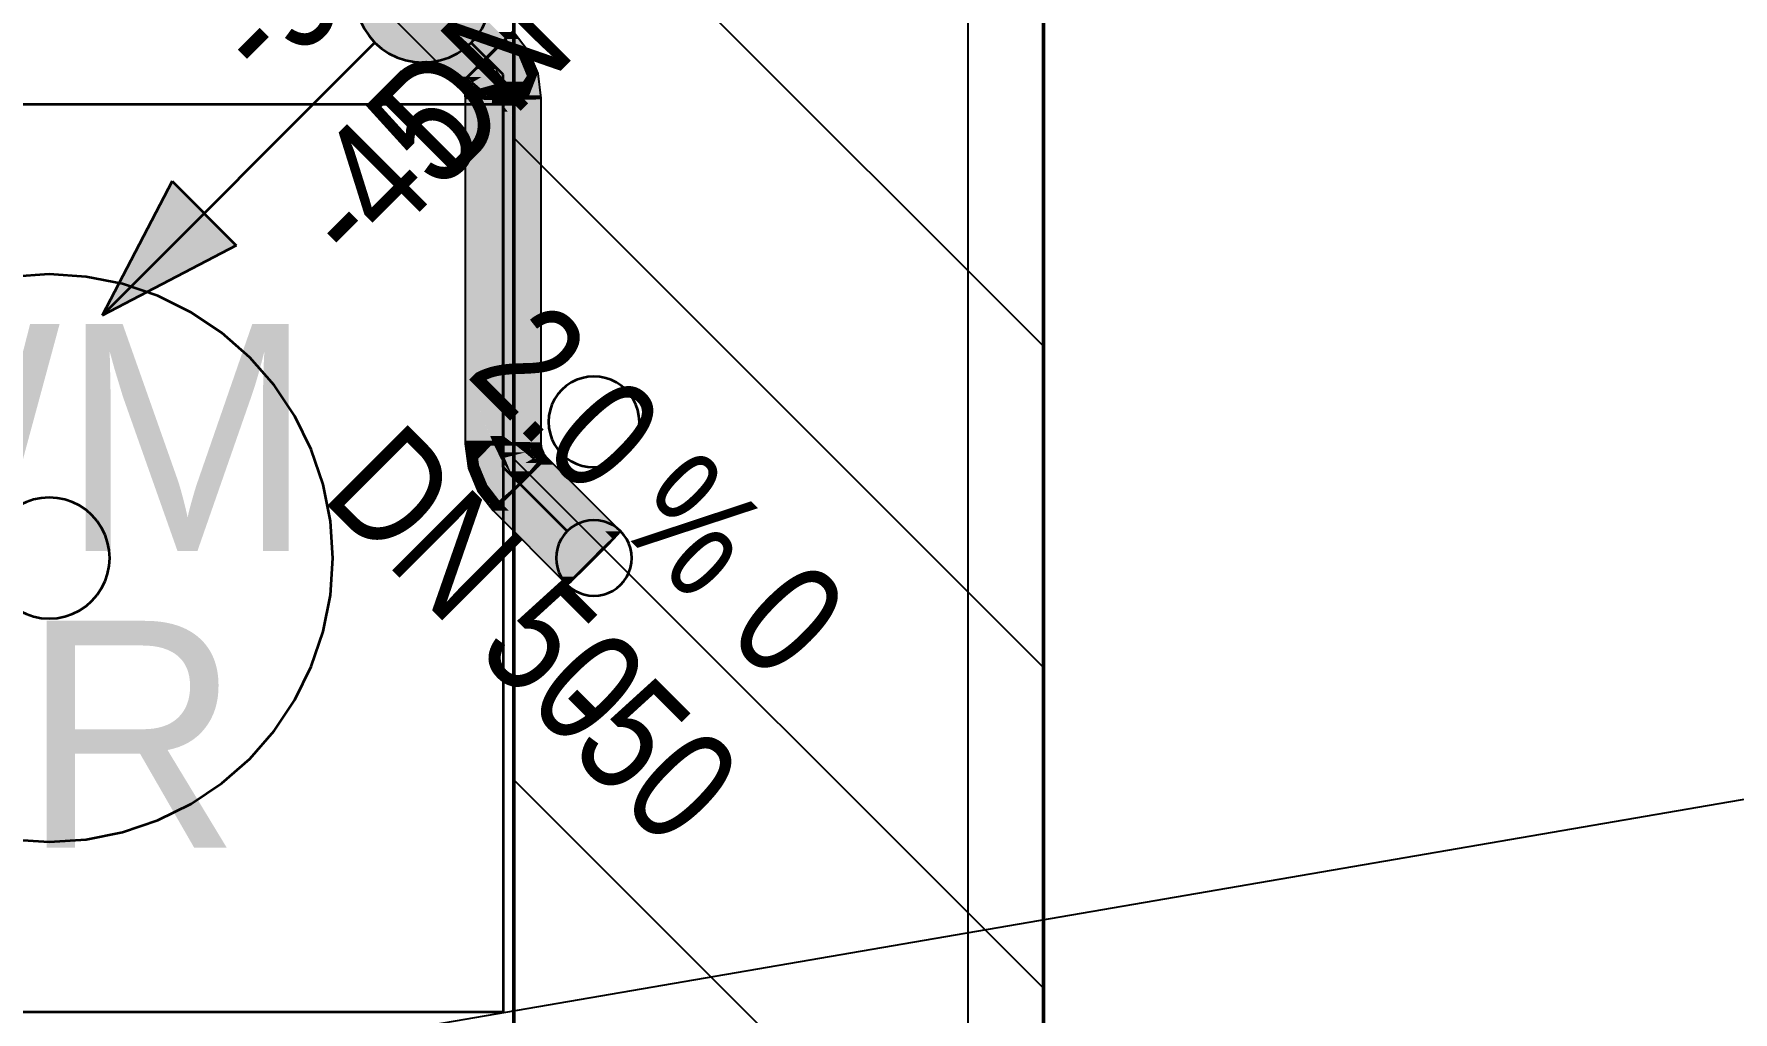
# Model space of a CAD drawing. Extents: x 0 to 756, y -25 to 420.
# Drawn here: x 380.94 to 403.39, y 328.16 to 341.09 of the extents above; entities that cross this region are included whole.
import ezdxf

# ---------------------------------------------------------------- set-up
doc = ezdxf.new("R2010")
doc.units = 0
doc.layers.get('0').update_dxf_attribs({"lineweight": 25})
for name, color, linetype, lineweight in [('A_Aussenwand', 7, 'Continuous', 25), ('ALLGEMEIN01', 7, 'Continuous', 13), ('ALLGEMEIN03', 7, 'Continuous', 25), ('H_Text', 7, 'Continuous', 25), ('PFOSTEN__ST_TZEN', 7, 'Continuous', 13), ('S_Einrichtung', 7, 'Continuous', 35), ('Standard', 7, 'Continuous', 25), ('WAND_HOLZ_TRAGEND', 7, 'Continuous', 13)]:
    doc.layers.add(name, color=color, linetype=linetype, lineweight=lineweight)
for name, color, linetype, lineweight, true_color in [('A_Geschossdecke', 7, 'Continuous', 25, 0x008080), ('S_Kaltwasser', 3, 'Continuous', 35, 0x00ff00), ('S_Schmutzwasser', 7, 'Continuous', 35, 0x808040), ('S_Schmutzwasser-Shading', 7, 'Continuous', 35, 0x808040)]:
    doc.layers.add(name, color=color, linetype=linetype, lineweight=lineweight, true_color=true_color)
doc.styles.get("Standard").update_dxf_attribs({"font": 'arial.ttf'})

# ---------------------------------------------------------------- blocks, each defined once
blk = doc.blocks.new('Shading-A0T78OPLOY', base_point=(386.818, 335.394))
at = {"layer": 'S_Schmutzwasser-Shading', "color": 57, "true_color": 0x7b7b3d}
for points in [[(386.41, 340.778), (386.323, 341.365), (385.823, 341.365)], [(387.162, 341.026), (386.662, 341.026), (386.117, 341.571)], [(387.162, 341.026), (386.617, 341.571), (386.117, 341.571)], [(386.91, 340.778), (386.41, 340.778), (386.323, 341.365)], [(386.91, 340.778), (387.162, 341.026), (386.662, 341.026)], [(386.662, 340.526), (386.91, 340.778), (386.41, 340.778)], [(386.787, 340.653), (386.932, 340.756), (386.888, 340.756)], [(387.011, 340.653), (386.787, 340.653), (386.932, 340.756)], [(386.932, 340.756), (386.888, 340.756), (386.911, 340.78)], [(386.914, 340.78), (386.911, 340.78), (386.913, 340.781)], [(386.932, 340.756), (386.914, 340.78), (386.911, 340.78)], [(386.932, 340.756), (386.932, 340.756), (386.914, 340.78)], [(386.932, 340.756), (386.932, 340.756), (386.932, 340.756)], [(387.409, 340.631), (387.042, 340.631), (387.34, 340.8)], [(386.681, 340.528), (386.664, 340.528), (386.787, 340.653)], [(386.672, 340.518), (386.681, 340.528), (386.664, 340.528)], [(386.849, 340.518), (386.672, 340.518), (387.032, 340.626)], [(386.672, 340.518), (387.032, 340.626), (386.764, 340.626)], [(386.74, 340.454), (386.849, 340.518), (386.672, 340.518)], [(386.717, 340.476), (386.705, 340.476), (386.672, 340.518)], [(386.727, 340.446), (386.717, 340.476), (386.705, 340.476)], [(386.74, 340.454), (386.724, 340.454), (386.717, 340.476)], [(387.103, 340.454), (386.74, 340.454), (387.032, 340.626)], [(387.032, 340.626), (386.764, 340.626), (387.011, 340.653)], [(386.764, 340.626), (387.011, 340.653), (386.787, 340.653)], [(387.045, 340.626), (387.032, 340.626), (387.042, 340.631)], [(387.046, 340.593), (387.045, 340.626), (387.032, 340.626)], [(387.107, 340.534), (387.409, 340.631), (387.042, 340.631)], [(387.067, 340.593), (387.046, 340.593), (387.045, 340.626)], [(387.107, 340.445), (387.067, 340.593), (387.046, 340.593)], [(387.103, 340.54), (387.082, 340.54), (387.067, 340.593)], [(387.107, 340.445), (387.103, 340.54), (387.082, 340.54)], [(387.158, 340.458), (387.12, 340.458), (387.103, 340.54)], [(387.121, 340.449), (387.107, 340.449), (387.103, 340.54)], [(387.45, 340.534), (387.107, 340.534), (387.409, 340.631)], [(387.158, 340.458), (387.45, 340.534), (387.107, 340.534)], [(387.399, 340.458), (387.158, 340.458), (387.45, 340.534)], [(387.483, 340.279), (387.28, 340.279), (387.45, 340.534)], [(386.727, 340.446), (386.74, 340.454), (386.724, 340.454)], [(386.749, 340.446), (386.727, 340.446), (386.74, 340.454)], [(386.731, 340.437), (386.749, 340.446), (386.727, 340.446)], [(386.76, 340.437), (386.731, 340.437), (386.749, 340.446)], [(386.767, 340.351), (386.76, 340.437), (386.731, 340.437)], [(386.75, 340.445), (387.103, 340.454), (386.74, 340.454)], [(387.107, 340.445), (386.75, 340.445), (387.103, 340.454)], [(386.837, 340.37), (387.107, 340.445), (386.75, 340.445)], [(386.79, 340.411), (386.762, 340.411), (386.76, 340.437)], [(386.767, 340.351), (386.79, 340.411), (386.762, 340.411)], [(386.767, 340.351), (386.785, 340.356), (386.769, 340.356)], [(386.785, 340.356), (386.769, 340.356), (386.79, 340.411)], [(386.991, 340.248), (386.783, 340.248), (386.991, 340.25)], [(386.783, 336.215), (386.991, 340.248), (386.783, 340.248)], [(386.785, 340.356), (386.837, 340.37), (386.786, 340.37)], [(386.837, 340.37), (386.786, 340.37), (386.79, 340.411)], [(387.137, 340.139), (386.985, 340.139), (386.991, 340.25)], [(387.137, 340.25), (386.991, 340.25), (387.137, 340.251)], [(387.137, 340.139), (387.137, 340.25), (386.991, 340.25)], [(387.107, 340.445), (387.122, 340.445), (387.121, 340.449)], [(387.107, 340.445), (387.121, 340.449), (387.107, 340.449)], [(387.133, 340.251), (387.135, 340.251), (387.107, 340.445)], [(387.135, 340.251), (387.107, 340.445), (387.122, 340.445)], [(387.121, 340.449), (387.158, 340.458), (387.12, 340.458)], [(387.162, 340.449), (387.121, 340.449), (387.158, 340.458)], [(387.135, 340.251), (387.162, 340.449), (387.121, 340.449)], [(387.26, 340.251), (387.135, 340.251), (387.162, 340.449)], [(387.261, 340.25), (387.26, 340.251), (387.135, 340.251)], [(387.262, 340.25), (387.137, 340.25), (387.137, 340.251)], [(387.308, 340.139), (387.137, 340.139), (387.262, 340.25)], [(387.137, 340.139), (387.262, 340.25), (387.137, 340.25)], [(387.261, 340.25), (387.399, 340.458), (387.158, 340.458)], [(387.314, 340.25), (387.261, 340.25), (387.483, 340.279)], [(387.261, 340.25), (387.483, 340.279), (387.28, 340.279)], [(387.312, 340.25), (387.314, 340.25), (387.261, 340.25)], [(387.49, 340.248), (387.262, 340.248), (387.262, 340.25)], [(387.49, 339.698), (387.49, 340.248), (387.262, 340.248)], [(387.487, 340.25), (387.312, 340.25), (387.483, 340.279)], [(387.487, 340.248), (387.487, 340.25), (387.312, 340.25)], [(387.137, 336.215), (386.783, 336.215), (387.137, 340.139)], [(386.783, 336.215), (387.137, 340.139), (386.985, 340.139)], [(387.49, 339.698), (387.308, 340.139), (387.137, 340.139)], [(387.142, 340.132), (387.138, 340.132), (387.137, 340.139)], [(387.144, 340.106), (387.137, 340.106), (387.137, 340.139)], [(387.427, 335.777), (387.137, 335.777), (387.144, 340.106)], [(387.137, 335.777), (387.144, 340.106), (387.137, 340.106)], [(387.144, 340.106), (387.142, 340.132), (387.138, 340.132)], [(387.163, 340.106), (387.144, 340.106), (387.142, 340.132)], [(387.154, 340.062), (387.163, 340.106), (387.144, 340.106)], [(387.49, 338.586), (387.243, 338.586), (387.144, 340.106)], [(387.198, 340.062), (387.154, 340.062), (387.163, 340.106)], [(387.49, 338.586), (387.198, 340.062), (387.154, 340.062)], [(387.49, 339.698), (387.27, 339.698), (387.198, 340.062)], [(387.49, 338.586), (387.49, 339.698), (387.27, 339.698)], [(387.432, 335.696), (387.49, 338.586), (387.243, 338.586)], [(387.49, 335.696), (387.432, 335.696), (387.49, 338.586)], [(386.992, 335.711), (386.783, 335.711), (386.783, 336.215)], [(387.137, 335.777), (386.965, 335.777), (386.783, 336.215)], [(387.137, 335.777), (387.137, 336.215), (386.783, 336.215)], [(387.004, 335.682), (387.137, 335.777), (386.965, 335.777)], [(387.137, 335.682), (387.004, 335.682), (387.137, 335.777)], [(387.263, 335.682), (387.137, 335.682), (387.137, 335.777)], [(387.432, 335.696), (387.427, 335.777), (387.137, 335.777)], [(387.432, 335.696), (387.246, 335.696), (387.137, 335.777)], [(386.956, 335.681), (386.992, 335.711), (386.783, 335.711)], [(386.958, 335.681), (386.783, 335.681), (386.783, 335.711)], [(386.783, 335.679), (386.958, 335.681), (386.783, 335.681)], [(387.004, 335.681), (386.956, 335.681), (386.992, 335.711)], [(386.958, 335.681), (387.004, 335.681), (386.956, 335.681)], [(387.004, 335.681), (387.137, 335.682), (387.004, 335.682)], [(387.137, 335.651), (387.135, 335.682), (387.133, 335.682)], [(387.135, 335.682), (387.133, 335.682), (387.133, 335.682)], [(387.265, 335.681), (387.135, 335.681), (387.135, 335.682)], [(387.137, 335.651), (387.265, 335.681), (387.135, 335.681)], [(387.265, 335.681), (387.263, 335.682), (387.137, 335.682)], [(387.304, 335.651), (387.137, 335.651), (387.265, 335.681)], [(387.424, 335.557), (387.149, 335.557), (387.137, 335.651)], [(387.424, 335.557), (387.304, 335.651), (387.137, 335.651)], [(387.158, 335.488), (387.424, 335.557), (387.149, 335.557)], [(387.504, 335.488), (387.158, 335.488), (387.424, 335.557)], [(387.265, 335.681), (387.432, 335.696), (387.246, 335.696)], [(387.433, 335.681), (387.265, 335.681), (387.432, 335.696)], [(387.433, 335.68), (387.433, 335.681), (387.265, 335.681)], [(387.434, 335.68), (387.267, 335.68), (387.265, 335.681)], [(387.415, 335.564), (387.434, 335.68), (387.267, 335.68)], [(387.45, 335.564), (387.415, 335.564), (387.434, 335.68)], [(387.424, 335.557), (387.45, 335.564), (387.415, 335.564)], [(387.451, 335.557), (387.424, 335.557), (387.45, 335.564)], [(387.46, 335.527), (387.451, 335.557), (387.424, 335.557)], [(387.49, 335.679), (387.49, 335.696), (387.432, 335.696)], [(387.489, 335.68), (387.433, 335.68), (387.432, 335.696)], [(387.49, 335.679), (387.489, 335.68), (387.433, 335.68)], [(387.448, 335.577), (387.487, 335.68), (387.434, 335.68)], [(387.487, 335.68), (387.434, 335.68), (387.434, 335.68)], [(387.501, 335.577), (387.448, 335.577), (387.487, 335.68)], [(387.45, 335.564), (387.501, 335.577), (387.448, 335.577)], [(387.502, 335.564), (387.45, 335.564), (387.501, 335.577)], [(387.48, 335.527), (387.46, 335.527), (387.45, 335.564)], [(387.507, 335.492), (387.502, 335.564), (387.45, 335.564)], [(387.5, 335.492), (387.48, 335.527), (387.46, 335.527)], [(387.507, 335.492), (387.5, 335.492), (387.48, 335.527)], [(387.536, 335.492), (387.507, 335.492), (387.501, 335.577)], [(387.158, 335.394), (386.818, 335.394), (387.105, 335.474)], [(386.857, 335.3), (387.158, 335.394), (386.818, 335.394)], [(387.22, 335.3), (386.857, 335.3), (387.158, 335.394)], [(386.928, 335.128), (387.22, 335.3), (386.857, 335.3)], [(387.351, 335.151), (386.967, 335.151), (387.22, 335.3)], [(387.162, 335.474), (387.105, 335.474), (387.158, 335.488)], [(387.201, 335.329), (387.162, 335.474), (387.105, 335.474)], [(387.224, 335.329), (387.201, 335.329), (387.158, 335.488)], [(387.165, 335.472), (387.504, 335.488), (387.158, 335.488)], [(387.524, 335.472), (387.165, 335.472), (387.504, 335.488)], [(387.233, 335.308), (387.524, 335.472), (387.165, 335.472)], [(387.215, 335.308), (387.224, 335.329), (387.201, 335.329)], [(387.233, 335.308), (387.215, 335.308), (387.224, 335.329)], [(387.22, 335.3), (387.233, 335.308), (387.215, 335.308)], [(387.237, 335.3), (387.22, 335.3), (387.233, 335.308)], [(387.271, 335.242), (387.237, 335.3), (387.22, 335.3)], [(387.283, 335.242), (387.271, 335.242), (387.233, 335.308)], [(387.849, 335.149), (387.349, 335.149), (387.601, 335.397)], [(387.508, 335.485), (387.507, 335.492), (387.5, 335.492)], [(387.513, 335.485), (387.508, 335.485), (387.507, 335.492)], [(387.516, 335.481), (387.536, 335.492), (387.507, 335.492)], [(387.524, 335.472), (387.513, 335.485), (387.508, 335.485)], [(387.54, 335.481), (387.516, 335.481), (387.536, 335.492)], [(387.524, 335.472), (387.54, 335.481), (387.516, 335.481)], [(387.324, 335.128), (386.928, 335.128), (387.351, 335.151)], [(386.928, 335.128), (387.351, 335.151), (386.967, 335.151)], [(387.085, 334.924), (387.324, 335.128), (386.928, 335.128)], [(387.601, 334.897), (387.101, 334.897), (387.349, 335.149)], [(387.226, 335.025), (387.203, 335.025), (387.351, 335.151)], [(387.349, 335.152), (387.283, 335.242), (387.271, 335.242)], [(387.352, 335.152), (387.349, 335.152), (387.283, 335.242)], [(387.351, 335.151), (387.352, 335.152), (387.349, 335.152)], [(388.082, 334.417), (387.849, 335.149), (387.349, 335.149)], [(388.582, 334.417), (388.082, 334.417), (387.849, 335.149)], [(387.085, 334.924), (387.226, 335.025), (387.203, 335.025)], [(387.127, 334.924), (387.085, 334.924), (387.226, 335.025)], [(387.103, 334.899), (387.127, 334.924), (387.085, 334.924)], [(387.83, 334.169), (387.601, 334.897), (387.101, 334.897)], [(388.33, 334.169), (387.83, 334.169), (387.601, 334.897)], [(388.33, 334.169), (388.582, 334.417), (388.082, 334.417)], [(388.082, 333.917), (388.33, 334.169), (387.83, 334.169)]]:
    blk.add_solid(points, dxfattribs=at)
at = {"layer": 'S_Schmutzwasser-Shading', "color": 59, "true_color": 0x58582c}
for points in [[(386.455, 340.526), (385.932, 341.256), (385.725, 341.256)], [(386.662, 340.526), (386.455, 340.526), (385.932, 341.256)], [(387.162, 341.026), (387.258, 341.113), (387.075, 341.113)], [(387.497, 340.8), (387.34, 340.8), (387.469, 340.866)], [(387.437, 340.565), (387.497, 340.8), (387.34, 340.8)], [(387.594, 340.565), (387.437, 340.565), (387.497, 340.8)], [(386.564, 340.418), (386.662, 340.526), (386.455, 340.526)], [(386.727, 340.446), (386.589, 340.446), (386.707, 340.472)], [(386.589, 340.446), (386.707, 340.472), (386.613, 340.472)], [(386.707, 340.472), (386.613, 340.472), (386.672, 340.518)], [(386.613, 340.472), (386.671, 340.517), (386.654, 340.517)], [(386.671, 340.517), (386.654, 340.517), (386.664, 340.528)], [(386.671, 340.518), (386.665, 340.528), (386.664, 340.528)], [(386.665, 340.528), (386.664, 340.528), (386.664, 340.528)], [(386.672, 340.518), (386.671, 340.518), (386.665, 340.528)], [(386.671, 340.517), (386.672, 340.518), (386.671, 340.518)], [(387.45, 340.534), (387.594, 340.565), (387.437, 340.565)], [(387.582, 340.534), (387.45, 340.534), (387.594, 340.565)], [(387.483, 340.279), (387.582, 340.534), (387.45, 340.534)], [(387.632, 340.279), (387.483, 340.279), (387.594, 340.565)], [(386.564, 340.418), (386.727, 340.446), (386.589, 340.446)], [(386.683, 340.418), (386.564, 340.418), (386.727, 340.446)], [(386.603, 340.366), (386.683, 340.418), (386.564, 340.418)], [(386.76, 340.366), (386.603, 340.366), (386.727, 340.446)], [(386.61, 340.351), (386.76, 340.366), (386.603, 340.366)], [(386.767, 340.351), (386.61, 340.351), (386.76, 340.366)], [(386.628, 340.306), (386.767, 340.351), (386.61, 340.351)], [(386.783, 340.241), (386.637, 340.241), (386.783, 340.248)], [(386.783, 336.569), (386.637, 336.569), (386.783, 340.241)], [(386.637, 336.569), (386.783, 340.241), (386.637, 340.241)], [(387.602, 340.25), (387.488, 340.25), (387.483, 340.279)], [(387.584, 340.254), (387.632, 340.279), (387.483, 340.279)], [(387.488, 340.248), (387.487, 340.248), (387.483, 340.279)], [(387.488, 340.248), (387.488, 340.248), (387.487, 340.248)], [(387.59, 340.248), (387.488, 340.248), (387.602, 340.25)], [(387.488, 340.248), (387.602, 340.25), (387.488, 340.25)], [(387.563, 340.245), (387.59, 340.248), (387.488, 340.248)], [(387.637, 340.241), (387.49, 340.241), (387.49, 340.248)], [(387.637, 339.698), (387.49, 339.698), (387.637, 340.241)], [(387.49, 339.698), (387.637, 340.241), (387.49, 340.241)], [(387.622, 340.245), (387.563, 340.245), (387.602, 340.25)], [(387.637, 340.241), (387.622, 340.245), (387.563, 340.245)], [(387.635, 340.254), (387.584, 340.254), (387.632, 340.279)], [(387.602, 340.25), (387.635, 340.254), (387.584, 340.254)], [(387.636, 340.25), (387.602, 340.25), (387.635, 340.254)], [(387.637, 340.241), (387.636, 340.25), (387.602, 340.25)], [(387.637, 339.344), (387.637, 339.698), (387.49, 339.698)], [(387.637, 339.344), (387.49, 339.344), (387.49, 339.698)], [(387.637, 338.586), (387.49, 338.586), (387.637, 339.344)], [(387.49, 338.586), (387.637, 339.344), (387.49, 339.344)], [(387.637, 336.013), (387.637, 338.586), (387.49, 338.586)], [(387.637, 336.013), (387.62, 336.013), (387.49, 338.586)], [(387.637, 335.686), (387.49, 335.686), (387.49, 338.586)], [(386.783, 336.215), (386.637, 336.215), (386.637, 336.569)], [(386.783, 336.215), (386.783, 336.569), (386.637, 336.569)], [(386.637, 335.672), (386.783, 336.215), (386.637, 336.215)], [(386.783, 335.711), (386.647, 335.711), (386.783, 336.215)], [(387.637, 335.686), (387.637, 336.013), (387.62, 336.013)], [(386.637, 335.672), (386.782, 335.679), (386.639, 335.679)], [(386.782, 335.679), (386.639, 335.679), (386.783, 335.711)], [(386.639, 335.679), (386.783, 335.711), (386.647, 335.711)], [(386.783, 335.679), (386.782, 335.679), (386.783, 335.711)], [(386.782, 335.679), (386.783, 335.679), (386.782, 335.679)], [(387.488, 335.679), (387.487, 335.679), (387.487, 335.68)], [(387.501, 335.578), (387.488, 335.679), (387.487, 335.679)], [(387.637, 335.672), (387.489, 335.672), (387.488, 335.679)], [(387.504, 335.578), (387.501, 335.578), (387.488, 335.679)], [(387.5, 335.608), (387.637, 335.672), (387.489, 335.672)], [(387.59, 335.679), (387.49, 335.679), (387.637, 335.686)], [(387.49, 335.679), (387.637, 335.686), (387.49, 335.686)], [(387.563, 335.676), (387.59, 335.679), (387.49, 335.679)], [(387.645, 335.608), (387.5, 335.608), (387.637, 335.672)], [(387.504, 335.578), (387.645, 335.608), (387.5, 335.608)], [(387.501, 335.577), (387.504, 335.578), (387.501, 335.578)], [(387.505, 335.577), (387.501, 335.577), (387.504, 335.578)], [(387.506, 335.565), (387.505, 335.577), (387.501, 335.577)], [(387.658, 335.578), (387.504, 335.578), (387.645, 335.608)], [(387.52, 335.547), (387.658, 335.578), (387.504, 335.578)], [(387.511, 335.565), (387.506, 335.565), (387.505, 335.577)], [(387.54, 335.481), (387.511, 335.565), (387.506, 335.565)], [(387.551, 335.487), (387.538, 335.487), (387.511, 335.565)], [(387.67, 335.547), (387.52, 335.547), (387.658, 335.578)], [(387.551, 335.487), (387.67, 335.547), (387.52, 335.547)], [(387.637, 335.676), (387.563, 335.676), (387.637, 335.686)], [(387.637, 335.672), (387.637, 335.676), (387.563, 335.676)], [(386.836, 335.349), (386.679, 335.349), (386.818, 335.394)], [(386.771, 335.128), (386.836, 335.349), (386.679, 335.349)], [(386.928, 335.128), (386.771, 335.128), (386.836, 335.349)], [(387.54, 335.481), (387.551, 335.487), (387.538, 335.487)], [(387.808, 335.397), (387.601, 335.397), (387.71, 335.496)], [(388.483, 334.515), (387.808, 335.397), (387.601, 335.397)], [(388.69, 334.515), (388.483, 334.515), (387.808, 335.397)], [(386.804, 335.048), (386.928, 335.128), (386.771, 335.128)], [(386.99, 335.048), (386.804, 335.048), (386.928, 335.128)], [(386.922, 334.924), (386.99, 335.048), (386.804, 335.048)], [(387.021, 334.819), (386.979, 334.819), (386.804, 335.048)], [(387.085, 334.924), (386.922, 334.924), (386.99, 335.048)], [(387.021, 334.819), (387.085, 334.924), (386.922, 334.924)], [(387.21, 334.789), (387.003, 334.789), (387.101, 334.897)], [(387.052, 334.844), (387.036, 334.844), (387.103, 334.899)], [(387.036, 334.844), (387.103, 334.899), (387.069, 334.899)], [(387.103, 334.899), (387.069, 334.899), (387.085, 334.924)], [(387.103, 334.899), (387.102, 334.899), (387.085, 334.924)], [(387.103, 334.899), (387.103, 334.899), (387.102, 334.899)], [(386.995, 334.799), (387.021, 334.819), (386.979, 334.819)], [(387.009, 334.799), (386.995, 334.799), (387.021, 334.819)], [(387.003, 334.789), (387.009, 334.799), (386.995, 334.799)], [(387.003, 334.789), (387.031, 334.819), (387.021, 334.819)], [(387.875, 333.917), (387.21, 334.789), (387.003, 334.789)], [(387.021, 334.819), (387.052, 334.844), (387.036, 334.844)], [(387.031, 334.819), (387.021, 334.819), (387.052, 334.844)], [(388.082, 333.917), (387.875, 333.917), (387.21, 334.789)], [(388.582, 334.417), (388.69, 334.515), (388.483, 334.515)], [(387.983, 333.808), (388.082, 333.917), (387.875, 333.917)]]:
    blk.add_solid(points, dxfattribs=at)
at = {"layer": 'S_Schmutzwasser-Shading', "color": 57, "true_color": 0x7a7a3d}
for points in [[(387.037, 340.903), (387.172, 341.018), (387.154, 341.018)], [(387.26, 340.903), (387.037, 340.903), (387.172, 341.018)], [(387.172, 341.018), (387.154, 341.018), (387.163, 341.027)], [(387.165, 341.027), (387.163, 341.027), (387.164, 341.028)], [(387.172, 341.018), (387.165, 341.027), (387.163, 341.027)], [(386.951, 340.781), (386.913, 340.781), (387.037, 340.903)], [(386.932, 340.756), (386.951, 340.781), (386.913, 340.781)], [(387.263, 340.756), (386.932, 340.756), (387.34, 340.8)], [(386.933, 340.756), (386.932, 340.756), (386.951, 340.781)], [(387.042, 340.631), (387.263, 340.756), (386.932, 340.756)], [(386.932, 340.756), (386.933, 340.756), (386.932, 340.756)], [(387.042, 340.631), (387.028, 340.631), (386.932, 340.756)], [(386.933, 340.756), (387.34, 340.8), (386.964, 340.8)], [(387.34, 340.8), (386.964, 340.8), (387.26, 340.903)], [(386.964, 340.8), (387.26, 340.903), (387.037, 340.903)], [(387.032, 340.626), (387.042, 340.631), (387.028, 340.631)], [(386.785, 340.351), (386.767, 340.351), (386.785, 340.356)], [(386.78, 340.248), (386.785, 340.351), (386.767, 340.351)], [(386.782, 340.248), (386.78, 340.248), (386.785, 340.351)], [(386.78, 340.248), (386.782, 340.248), (386.78, 340.248)], [(386.958, 340.25), (386.782, 340.25), (386.783, 340.279)], [(386.782, 340.248), (386.958, 340.25), (386.782, 340.25)], [(386.91, 340.279), (386.783, 340.279), (386.785, 340.356)], [(386.958, 340.25), (386.91, 340.279), (386.783, 340.279)], [(386.856, 340.356), (386.785, 340.356), (386.837, 340.37)], [(386.958, 340.25), (386.856, 340.356), (386.785, 340.356)], [(387.117, 340.37), (386.837, 340.37), (387.107, 340.445)], [(386.99, 340.251), (387.117, 340.37), (386.837, 340.37)], [(386.991, 340.25), (386.958, 340.25), (386.856, 340.356)], [(386.958, 340.25), (386.991, 340.25), (386.958, 340.25)], [(387.133, 340.251), (386.99, 340.251), (387.117, 340.37)], [(386.991, 340.25), (387.133, 340.251), (386.99, 340.251)], [(387.005, 335.679), (386.78, 335.679), (387.004, 335.681)], [(386.807, 335.474), (387.005, 335.679), (386.78, 335.679)], [(387.105, 335.474), (386.807, 335.474), (387.005, 335.679)], [(387.133, 335.681), (387.004, 335.681), (387.133, 335.682)], [(387.008, 335.672), (387.133, 335.681), (387.004, 335.681)], [(387.134, 335.672), (387.008, 335.672), (387.133, 335.681)], [(387.137, 335.651), (387.019, 335.651), (387.008, 335.672)], [(387.137, 335.651), (387.134, 335.672), (387.008, 335.672)], [(387.098, 335.488), (387.137, 335.651), (387.019, 335.651)], [(387.158, 335.488), (387.098, 335.488), (387.137, 335.651)], [(386.818, 335.394), (387.105, 335.474), (386.807, 335.474)], [(387.105, 335.474), (387.158, 335.488), (387.098, 335.488)], [(387.484, 335.308), (387.233, 335.308), (387.579, 335.419)], [(387.233, 335.308), (387.579, 335.419), (387.431, 335.419)], [(387.352, 335.152), (387.484, 335.308), (387.233, 335.308)], [(387.579, 335.419), (387.431, 335.419), (387.524, 335.472)], [(387.476, 335.275), (387.456, 335.275), (387.579, 335.419)], [(387.476, 335.275), (387.602, 335.398), (387.564, 335.398)], [(387.548, 335.472), (387.524, 335.472), (387.54, 335.481)], [(387.6, 335.399), (387.548, 335.472), (387.524, 335.472)], [(387.603, 335.399), (387.6, 335.399), (387.548, 335.472)], [(387.602, 335.398), (387.564, 335.398), (387.579, 335.419)], [(387.602, 335.398), (387.603, 335.399), (387.6, 335.399)], [(387.352, 335.152), (387.476, 335.275), (387.456, 335.275)]]:
    blk.add_solid(points, dxfattribs=at)
at = {"layer": 'S_Schmutzwasser-Shading', "color": 59, "true_color": 0x57572b}
for points in [[(387.18, 341.028), (387.164, 341.028), (387.217, 341.076)], [(387.176, 341.022), (387.18, 341.028), (387.164, 341.028)], [(387.176, 341.022), (387.169, 341.022), (387.164, 341.028)], [(387.172, 341.018), (387.176, 341.022), (387.169, 341.022)], [(387.184, 341.018), (387.172, 341.018), (387.176, 341.022)], [(387.289, 340.866), (387.184, 341.018), (387.172, 341.018)], [(387.176, 341.022), (387.224, 341.076), (387.217, 341.076)], [(387.349, 341.022), (387.176, 341.022), (387.336, 341.039)], [(387.176, 341.022), (387.336, 341.039), (387.191, 341.039)], [(387.469, 340.866), (387.349, 341.022), (387.176, 341.022)], [(387.469, 340.866), (387.289, 340.866), (387.184, 341.018)], [(387.336, 341.039), (387.191, 341.039), (387.257, 341.112)], [(387.224, 341.076), (387.217, 341.076), (387.257, 341.112)], [(387.336, 341.039), (387.28, 341.112), (387.257, 341.112)], [(387.34, 340.8), (387.469, 340.866), (387.289, 340.866)], [(386.773, 340.306), (386.628, 340.306), (386.767, 340.351)], [(386.635, 340.254), (386.773, 340.306), (386.628, 340.306)], [(386.779, 340.254), (386.635, 340.254), (386.773, 340.306)], [(386.709, 340.245), (386.636, 340.245), (386.635, 340.254)], [(386.78, 340.248), (386.779, 340.254), (386.635, 340.254)], [(386.78, 340.248), (386.682, 340.248), (386.635, 340.254)], [(386.637, 340.241), (386.709, 340.245), (386.636, 340.245)], [(386.709, 340.245), (386.78, 340.248), (386.682, 340.248)], [(386.737, 335.672), (386.637, 335.672), (386.709, 335.676)], [(386.818, 335.394), (386.673, 335.394), (386.637, 335.672)], [(386.64, 335.666), (386.737, 335.672), (386.637, 335.672)], [(386.782, 335.666), (386.64, 335.666), (386.737, 335.672)], [(386.818, 335.394), (386.782, 335.666), (386.64, 335.666)], [(386.781, 335.676), (386.709, 335.676), (386.78, 335.679)], [(386.782, 335.666), (386.781, 335.676), (386.709, 335.676)], [(387.702, 335.506), (387.589, 335.506), (387.67, 335.547)], [(386.679, 335.349), (386.818, 335.394), (386.673, 335.394)], [(387.556, 335.481), (387.54, 335.481), (387.551, 335.487)], [(387.59, 335.417), (387.556, 335.481), (387.54, 335.481)], [(387.684, 335.487), (387.551, 335.487), (387.702, 335.506)], [(387.551, 335.487), (387.702, 335.506), (387.589, 335.506)], [(387.619, 335.417), (387.684, 335.487), (387.551, 335.487)], [(387.619, 335.417), (387.59, 335.417), (387.556, 335.481)], [(387.603, 335.399), (387.619, 335.417), (387.59, 335.417)], [(387.603, 335.399), (387.621, 335.415), (387.618, 335.415)], [(387.621, 335.415), (387.618, 335.415), (387.619, 335.417)], [(387.623, 335.417), (387.619, 335.417), (387.656, 335.447)], [(387.619, 335.417), (387.656, 335.447), (387.647, 335.447)], [(387.621, 335.415), (387.623, 335.417), (387.619, 335.417)], [(387.656, 335.447), (387.647, 335.447), (387.702, 335.506)], [(387.656, 335.447), (387.71, 335.496), (387.694, 335.496)], [(387.71, 335.496), (387.694, 335.496), (387.702, 335.506)]]:
    blk.add_solid(points, dxfattribs=at)
blk = doc.blocks.new('Referenz-A0T78OQ1OY')
at = {"layer": 'ALLGEMEIN01', "color": 0}
blk.add_line((387.279, 38.476), (387.279, 384.533), dxfattribs=at)
at = {"layer": 'ALLGEMEIN03', "color": 0, "lineweight": -2}
blk.add_line((375.279, 340.162), (387.279, 340.162), dxfattribs=at)
at = {"layer": 'Standard', "color": 0, "lineweight": -2}
blk.add_line((387.279, 340.162), (387.279, 350.084), dxfattribs=at)
at = {"layer": 'WAND_HOLZ_TRAGEND', "color": 0, "lineweight": 50}
for p, q in [((387.279, 391.533), (387.279, 31.476)), ((387.279, 225.775), (387.279, 391.533)), ((394.279, 31.476), (394.279, 391.533)), ((394.279, 391.533), (394.279, 225.775))]:
    blk.add_line(p, q, dxfattribs=at)
at = {"layer": 'PFOSTEN__ST_TZEN', "color": 0, "lineweight": -2, "char_height": 3, "attachment_point": 1}
for s, insert in [('{\\fPosterama Text Light;WM}', (377.501, 337.253)), ('{\\fPosterama Text Light;TR}', (378.323, 333.332))]:
    blk.add_mtext(s, dxfattribs=dict(at, insert=insert))
blk = doc.blocks.new('Wand-A0T78OQFOY', base_point=(387.279, 31.476))
at = {"color": 0, "linetype": 'ByBlock', "lineweight": -2, "ltscale": 0.25}
for p, q in [((394.279, 391.533), (394.279, 260.849)), ((387.279, 384.533), (387.279, 296.533))]:
    blk.add_line(p, q, dxfattribs=at)
at = {"color": 0, "lineweight": -2}
for p, q in [((387.279, 343.96), (394.279, 336.96)), ((387.279, 339.717), (394.279, 332.717)), ((387.279, 335.475), (394.279, 328.475)), ((387.279, 331.232), (394.279, 324.232))]:
    blk.add_line(p, q, dxfattribs=at)
blk = doc.blocks.new('Geschossdecke-A0T78ORTOY', base_point=(115.279, 32.476))
at = {"color": 0, "linetype": 'ByBlock', "lineweight": -2, "ltscale": 0.25}
blk.add_line((393.279, 390.533), (393.279, 32.476), dxfattribs=at)
blk = doc.blocks.new('Bauteilbeschriftung-A0T78OT9OY', base_point=(314.658, 315.639))
at = {"color": 0, "linetype": 'ByBlock', "lineweight": -2, "ltscale": 0.25}
blk.add_line((404.099, 331.067), (314.658, 315.695), dxfattribs=at)
blk = doc.blocks.new('Fallleitung Abwasser-A0T78OXDOY', base_point=(381.836, 337.368))
at = {"color": 0, "lineweight": -2}
for p, q in [((385.961, 342.502), (385.845, 342.479)), ((386.078, 342.51), (385.961, 342.502)), ((386.196, 342.502), (386.078, 342.51)), ((386.311, 342.479), (386.196, 342.502)), ((385.531, 342.324), (385.442, 342.246)), ((385.628, 342.389), (385.531, 342.324)), ((385.734, 342.441), (385.628, 342.389)), ((385.845, 342.479), (385.734, 342.441)), ((386.423, 342.441), (386.311, 342.479)), ((386.528, 342.389), (386.423, 342.441)), ((386.626, 342.324), (386.528, 342.389)), ((386.715, 342.246), (386.626, 342.324)), ((385.299, 342.06), (385.247, 341.954)), ((385.364, 342.158), (385.299, 342.06)), ((385.442, 342.246), (385.364, 342.158)), ((386.792, 342.158), (386.715, 342.246)), ((386.858, 342.06), (386.792, 342.158)), ((386.91, 341.954), (386.858, 342.06)), ((385.209, 341.843), (385.186, 341.727)), ((385.247, 341.954), (385.209, 341.843)), ((386.948, 341.843), (386.91, 341.954)), ((386.971, 341.727), (386.948, 341.843)), ((385.186, 341.727), (385.178, 341.61)), ((385.178, 341.61), (385.186, 341.492)), ((386.978, 341.61), (386.971, 341.727)), ((386.971, 341.492), (386.978, 341.61)), ((385.186, 341.492), (385.209, 341.377)), ((385.209, 341.377), (385.247, 341.265)), ((386.91, 341.265), (386.948, 341.377)), ((386.948, 341.377), (386.971, 341.492)), ((385.247, 341.265), (385.299, 341.16)), ((385.299, 341.16), (385.364, 341.062)), ((386.792, 341.062), (386.858, 341.16)), ((386.858, 341.16), (386.91, 341.265)), ((385.442, 340.974), (381.836, 337.368)), ((385.364, 341.062), (385.442, 340.973)), ((385.442, 340.973), (385.531, 340.896)), ((386.626, 340.896), (386.715, 340.973)), ((386.715, 340.973), (386.792, 341.062)), ((385.531, 340.896), (385.628, 340.83)), ((385.628, 340.83), (385.734, 340.778)), ((385.734, 340.778), (385.845, 340.741)), ((385.845, 340.741), (385.961, 340.718)), ((385.961, 340.718), (386.078, 340.71)), ((386.078, 340.71), (386.196, 340.718)), ((386.196, 340.718), (386.311, 340.741)), ((386.311, 340.741), (386.423, 340.778)), ((386.423, 340.778), (386.528, 340.83)), ((386.528, 340.83), (386.626, 340.896)), ((382.76, 339.142), (381.836, 337.368)), ((382.76, 339.142), (383.61, 338.291)), ((383.61, 338.291), (381.836, 337.368))]:
    blk.add_line(p, q, dxfattribs=at)
for points in [[(386.311, 342.479), (385.845, 342.479), (386.078, 342.51)], [(386.715, 342.246), (385.442, 342.246), (386.528, 342.389)], [(385.442, 342.246), (386.528, 342.389), (385.628, 342.389)], [(386.528, 342.389), (385.628, 342.389), (386.311, 342.479)], [(385.628, 342.389), (386.311, 342.479), (385.845, 342.479)], [(386.948, 341.843), (385.209, 341.843), (386.858, 342.06)], [(385.209, 341.843), (386.858, 342.06), (385.299, 342.06)], [(386.858, 342.06), (385.299, 342.06), (386.715, 342.246)], [(385.299, 342.06), (386.715, 342.246), (385.442, 342.246)], [(386.978, 341.61), (385.178, 341.61), (386.948, 341.843)], [(385.178, 341.61), (386.948, 341.843), (385.209, 341.843)], [(385.209, 341.377), (386.978, 341.61), (385.178, 341.61)], [(386.948, 341.377), (385.209, 341.377), (386.978, 341.61)], [(385.299, 341.16), (386.948, 341.377), (385.209, 341.377)], [(386.858, 341.16), (385.299, 341.16), (386.948, 341.377)], [(385.442, 340.973), (386.858, 341.16), (385.299, 341.16)], [(386.715, 340.973), (385.442, 340.973), (386.858, 341.16)], [(385.628, 340.83), (386.715, 340.973), (385.442, 340.973)], [(386.528, 340.83), (385.628, 340.83), (386.715, 340.973)], [(385.845, 340.741), (386.528, 340.83), (385.628, 340.83)], [(386.311, 340.741), (385.845, 340.741), (386.528, 340.83)], [(386.078, 340.71), (386.311, 340.741), (385.845, 340.741)], [(383.61, 338.291), (382.317, 338.291), (382.76, 339.142)], [(381.836, 337.368), (383.61, 338.291), (382.317, 338.291)]]:
    blk.add_solid(points, dxfattribs=at)
blk = doc.blocks.new('Waschmaschine-A0T78OXHOY', base_point=(375.137, 328.162))
at = {"color": 0, "lineweight": -2}
for p, q in [((375.137, 328.162), (375.137, 340.162)), ((375.137, 340.162), (387.137, 340.162)), ((387.137, 340.162), (387.137, 328.162)), ((380.166, 337.784), (379.702, 337.626)), ((380.647, 337.88), (380.166, 337.784)), ((381.137, 337.912), (380.647, 337.88)), ((381.626, 337.88), (381.137, 337.912)), ((382.107, 337.784), (381.626, 337.88)), ((382.572, 337.626), (382.107, 337.784)), ((379.702, 337.626), (379.262, 337.409)), ((383.012, 337.409), (382.572, 337.626)), ((379.262, 337.409), (378.854, 337.137)), ((383.42, 337.137), (383.012, 337.409)), ((378.854, 337.137), (378.485, 336.813)), ((383.788, 336.813), (383.42, 337.137)), ((378.485, 336.813), (378.162, 336.445)), ((384.112, 336.445), (383.788, 336.813)), ((378.162, 336.445), (377.889, 336.037)), ((384.384, 336.037), (384.112, 336.445)), ((377.889, 336.037), (377.672, 335.597)), ((384.601, 335.597), (384.384, 336.037)), ((377.672, 335.597), (377.514, 335.132)), ((384.759, 335.132), (384.601, 335.597)), ((377.514, 335.132), (377.419, 334.651)), ((384.855, 334.651), (384.759, 335.132)), ((380.737, 334.855), (380.65, 334.797)), ((380.831, 334.901), (380.737, 334.855)), ((380.93, 334.935), (380.831, 334.901)), ((381.032, 334.955), (380.93, 334.935)), ((381.137, 334.962), (381.032, 334.955)), ((381.241, 334.955), (381.137, 334.962)), ((381.344, 334.935), (381.241, 334.955)), ((381.443, 334.901), (381.344, 334.935)), ((381.537, 334.855), (381.443, 334.901)), ((381.624, 334.797), (381.537, 334.855)), ((377.419, 334.651), (377.387, 334.162)), ((380.502, 334.649), (380.444, 334.562)), ((380.571, 334.728), (380.502, 334.649)), ((380.65, 334.797), (380.571, 334.728)), ((381.702, 334.728), (381.624, 334.797)), ((381.771, 334.649), (381.702, 334.728)), ((381.829, 334.562), (381.771, 334.649)), ((384.887, 334.162), (384.855, 334.651)), ((380.398, 334.468), (380.364, 334.369)), ((380.444, 334.562), (380.398, 334.468)), ((381.876, 334.468), (381.829, 334.562)), ((381.909, 334.369), (381.876, 334.468)), ((380.344, 334.266), (380.337, 334.162)), ((380.364, 334.369), (380.344, 334.266)), ((381.93, 334.266), (381.909, 334.369)), ((381.937, 334.162), (381.93, 334.266)), ((377.387, 334.162), (377.419, 333.672)), ((380.337, 334.162), (380.344, 334.057)), ((380.344, 334.057), (380.364, 333.955)), ((380.364, 333.955), (380.398, 333.856)), ((381.876, 333.856), (381.909, 333.955)), ((381.909, 333.955), (381.93, 334.057)), ((381.93, 334.057), (381.937, 334.162)), ((384.855, 333.672), (384.887, 334.162)), ((380.398, 333.856), (380.444, 333.762)), ((380.444, 333.762), (380.502, 333.675)), ((381.771, 333.675), (381.829, 333.762)), ((381.829, 333.762), (381.876, 333.856)), ((377.419, 333.672), (377.514, 333.191)), ((380.502, 333.675), (380.571, 333.596)), ((380.571, 333.596), (380.65, 333.527)), ((380.65, 333.527), (380.737, 333.469)), ((381.537, 333.469), (381.624, 333.527)), ((381.624, 333.527), (381.702, 333.596)), ((381.702, 333.596), (381.771, 333.675)), ((384.759, 333.191), (384.855, 333.672)), ((380.737, 333.469), (380.831, 333.423)), ((380.831, 333.423), (380.93, 333.389)), ((380.93, 333.389), (381.032, 333.369)), ((381.032, 333.369), (381.137, 333.362)), ((381.137, 333.362), (381.241, 333.369)), ((381.241, 333.369), (381.344, 333.389)), ((381.344, 333.389), (381.443, 333.423)), ((381.443, 333.423), (381.537, 333.469)), ((377.514, 333.191), (377.672, 332.727)), ((384.601, 332.727), (384.759, 333.191)), ((377.672, 332.727), (377.889, 332.287)), ((384.384, 332.287), (384.601, 332.727)), ((377.889, 332.287), (378.162, 331.879)), ((384.112, 331.879), (384.384, 332.287)), ((378.162, 331.879), (378.485, 331.51)), ((383.788, 331.51), (384.112, 331.879)), ((378.485, 331.51), (378.854, 331.187)), ((383.42, 331.187), (383.788, 331.51)), ((378.854, 331.187), (379.262, 330.914)), ((383.012, 330.914), (383.42, 331.187)), ((379.262, 330.914), (379.702, 330.697)), ((382.572, 330.697), (383.012, 330.914)), ((379.702, 330.697), (380.166, 330.54)), ((382.107, 330.54), (382.572, 330.697)), ((380.166, 330.54), (380.647, 330.444)), ((380.647, 330.444), (381.137, 330.412)), ((381.137, 330.412), (381.626, 330.444)), ((381.626, 330.444), (382.107, 330.54)), ((387.137, 328.162), (375.137, 328.162))]:
    blk.add_line(p, q, dxfattribs=at)
blk = doc.blocks.new('Anschluss-Element-A0T78OXJOY', base_point=(387.737, 335.362))
at = {"color": 0, "lineweight": -2}
for p, q in [((387.971, 336.438), (387.912, 336.386)), ((388.037, 336.481), (387.971, 336.438)), ((388.107, 336.516), (388.037, 336.481)), ((388.181, 336.541), (388.107, 336.516)), ((388.258, 336.557), (388.181, 336.541)), ((388.337, 336.562), (388.258, 336.557)), ((388.415, 336.557), (388.337, 336.562)), ((388.492, 336.541), (388.415, 336.557)), ((388.566, 336.516), (388.492, 336.541)), ((388.637, 336.481), (388.566, 336.516)), ((388.702, 336.438), (388.637, 336.481)), ((388.761, 336.386), (388.702, 336.438)), ((387.817, 336.262), (387.782, 336.191)), ((387.861, 336.327), (387.817, 336.262)), ((387.912, 336.386), (387.861, 336.327)), ((388.813, 336.327), (388.761, 336.386)), ((388.856, 336.262), (388.813, 336.327)), ((388.891, 336.191), (388.856, 336.262)), ((387.742, 336.04), (387.737, 335.962)), ((387.757, 336.117), (387.742, 336.04)), ((387.782, 336.191), (387.757, 336.117)), ((388.916, 336.117), (388.891, 336.191)), ((388.932, 336.04), (388.916, 336.117)), ((388.937, 335.962), (388.932, 336.04)), ((387.737, 335.962), (387.742, 335.884)), ((387.742, 335.884), (387.757, 335.807)), ((387.757, 335.807), (387.782, 335.732)), ((388.891, 335.732), (388.916, 335.807)), ((388.916, 335.807), (388.932, 335.884)), ((388.932, 335.884), (388.937, 335.962)), ((387.782, 335.732), (387.817, 335.662)), ((387.817, 335.662), (387.861, 335.597)), ((387.861, 335.597), (387.912, 335.538)), ((387.912, 335.538), (387.971, 335.486)), ((388.702, 335.486), (388.761, 335.538)), ((388.761, 335.538), (388.813, 335.597)), ((388.813, 335.597), (388.856, 335.662)), ((388.856, 335.662), (388.891, 335.732)), ((387.971, 335.486), (388.037, 335.442)), ((388.037, 335.442), (388.107, 335.408)), ((388.107, 335.408), (388.181, 335.382)), ((388.181, 335.382), (388.258, 335.367)), ((388.258, 335.367), (388.337, 335.362)), ((388.337, 335.362), (388.415, 335.367)), ((388.415, 335.367), (388.492, 335.382)), ((388.492, 335.382), (388.566, 335.408)), ((388.566, 335.408), (388.637, 335.442)), ((388.637, 335.442), (388.702, 335.486))]:
    blk.add_line(p, q, dxfattribs=at)
blk = doc.blocks.new('Anschluss-Element-A0T78OXLOY', base_point=(387.837, 333.662))
at = {"color": 0, "lineweight": -2}
for p, q in [((388.207, 334.645), (388.145, 334.624)), ((388.271, 334.658), (388.207, 334.645)), ((388.337, 334.662), (388.271, 334.658)), ((388.402, 334.658), (388.337, 334.662)), ((388.466, 334.645), (388.402, 334.658)), ((388.528, 334.624), (388.466, 334.645)), ((387.904, 334.412), (387.875, 334.353)), ((387.94, 334.466), (387.904, 334.412)), ((387.983, 334.515), (387.94, 334.466)), ((388.032, 334.559), (387.983, 334.515)), ((388.087, 334.595), (388.032, 334.559)), ((388.145, 334.624), (388.087, 334.595)), ((388.587, 334.595), (388.528, 334.624)), ((388.641, 334.559), (388.587, 334.595)), ((388.69, 334.515), (388.641, 334.559)), ((388.733, 334.466), (388.69, 334.515)), ((388.77, 334.412), (388.733, 334.466)), ((388.799, 334.353), (388.77, 334.412)), ((387.841, 334.227), (387.837, 334.162)), ((387.854, 334.291), (387.841, 334.227)), ((387.875, 334.353), (387.854, 334.291)), ((388.82, 334.291), (388.799, 334.353)), ((388.832, 334.227), (388.82, 334.291)), ((388.837, 334.162), (388.832, 334.227)), ((387.837, 334.162), (387.841, 334.097)), ((387.841, 334.097), (387.854, 334.032)), ((387.854, 334.032), (387.875, 333.97)), ((387.875, 333.97), (387.904, 333.912)), ((388.77, 333.912), (388.799, 333.97)), ((388.799, 333.97), (388.82, 334.032)), ((388.82, 334.032), (388.832, 334.097)), ((388.832, 334.097), (388.837, 334.162)), ((387.904, 333.912), (387.94, 333.857)), ((387.94, 333.857), (387.983, 333.808)), ((387.983, 333.808), (388.032, 333.765)), ((388.032, 333.765), (388.087, 333.729)), ((388.087, 333.729), (388.145, 333.7)), ((388.528, 333.7), (388.587, 333.729)), ((388.587, 333.729), (388.641, 333.765)), ((388.641, 333.765), (388.69, 333.808)), ((388.69, 333.808), (388.733, 333.857)), ((388.733, 333.857), (388.77, 333.912)), ((388.145, 333.7), (388.207, 333.679)), ((388.207, 333.679), (388.271, 333.666)), ((388.271, 333.666), (388.337, 333.662)), ((388.337, 333.662), (388.402, 333.666)), ((388.402, 333.666), (388.466, 333.679)), ((388.466, 333.679), (388.528, 333.7))]:
    blk.add_line(p, q, dxfattribs=at)
blk = doc.blocks.new('Abwasserleitung-A0T78OXNOY', base_point=(386.715, 334.515))
at = {"color": 0, "linetype": 'ByBlock', "lineweight": -2, "ltscale": 0.35}
for p, q in [((387.137, 340.552), (386.715, 340.973)), ((387.137, 335.362), (387.137, 340.552)), ((387.983, 334.515), (387.137, 335.362))]:
    blk.add_line(p, q, dxfattribs=at)
blk = doc.blocks.new('Abwasser Schnellansicht-A0T78P23OY', base_point=(382.657, 330.385))
at = {"color": 0, "linetype": 'ByBlock', "lineweight": -2, "ltscale": 0.25}
for p, q in [((385.725, 341.256), (386.564, 340.418)), ((387.088, 340.954), (387.002, 340.87)), ((387.005, 340.872), (387.09, 340.957)), ((387.097, 340.939), (387.013, 340.853)), ((387.015, 340.856), (387.1, 340.942)), ((387.162, 341.026), (387.088, 340.954)), ((387.09, 340.957), (387.164, 341.028)), ((387.17, 341.014), (387.097, 340.939)), ((387.1, 340.942), (387.172, 341.016)), ((387.22, 341.081), (387.162, 341.026)), ((387.164, 341.028), (387.221, 341.082)), ((387.225, 341.072), (387.17, 341.014)), ((387.172, 341.016), (387.227, 341.074)), ((387.257, 341.115), (387.22, 341.081)), ((387.221, 341.082), (387.258, 341.115)), ((387.26, 341.11), (387.225, 341.072)), ((387.227, 341.074), (387.26, 341.111)), ((387.271, 341.125), (387.469, 340.866)), ((386.737, 340.603), (386.822, 340.689)), ((386.91, 340.778), (386.819, 340.686)), ((386.822, 340.689), (386.913, 340.781)), ((386.921, 340.761), (386.83, 340.67)), ((386.832, 340.673), (386.924, 340.764)), ((387.002, 340.87), (386.91, 340.778)), ((386.913, 340.781), (387.005, 340.872)), ((387.013, 340.853), (386.921, 340.761)), ((386.924, 340.764), (387.015, 340.856)), ((387.469, 340.866), (387.594, 340.565)), ((386.574, 340.432), (386.609, 340.47)), ((386.607, 340.469), (386.574, 340.431)), ((386.662, 340.526), (386.607, 340.469)), ((386.609, 340.47), (386.664, 340.528)), ((386.67, 340.514), (386.613, 340.46)), ((386.614, 340.461), (386.672, 340.516)), ((386.734, 340.601), (386.662, 340.526)), ((386.664, 340.528), (386.737, 340.603)), ((386.744, 340.586), (386.67, 340.514)), ((386.672, 340.516), (386.746, 340.588)), ((386.819, 340.686), (386.734, 340.601)), ((386.83, 340.67), (386.744, 340.586)), ((386.746, 340.588), (386.832, 340.673)), ((387.594, 340.565), (387.637, 340.241)), ((386.563, 340.418), (386.574, 340.432)), ((386.577, 340.427), (386.563, 340.418)), ((386.563, 340.418), (386.603, 340.366)), ((386.574, 340.431), (386.564, 340.418)), ((386.564, 340.418), (386.577, 340.428)), ((386.577, 340.428), (386.614, 340.461)), ((386.613, 340.46), (386.577, 340.427)), ((386.603, 340.366), (386.628, 340.306)), ((386.628, 340.306), (386.637, 340.241)), ((386.637, 340.241), (386.653, 340.244)), ((386.654, 340.244), (386.637, 340.241)), ((386.655, 340.238), (386.637, 340.241)), ((386.637, 340.241), (386.654, 340.238)), ((386.637, 340.241), (386.637, 335.672)), ((386.653, 340.244), (386.702, 340.246)), ((386.704, 340.246), (386.654, 340.244)), ((386.702, 340.246), (386.78, 340.248)), ((386.783, 340.248), (386.704, 340.246)), ((386.78, 340.248), (386.883, 340.25)), ((386.887, 340.25), (386.783, 340.248)), ((386.883, 340.25), (387.003, 340.251)), ((387.007, 340.251), (386.887, 340.25)), ((387.003, 340.251), (387.133, 340.251)), ((387.137, 340.251), (387.007, 340.251)), ((387.133, 340.251), (387.262, 340.251)), ((387.266, 340.251), (387.137, 340.251)), ((387.262, 340.251), (387.383, 340.25)), ((387.387, 340.25), (387.266, 340.251)), ((387.383, 340.25), (387.487, 340.248)), ((387.49, 340.248), (387.387, 340.25)), ((387.487, 340.248), (387.568, 340.246)), ((387.57, 340.246), (387.49, 340.248)), ((387.568, 340.246), (387.619, 340.244)), ((387.62, 340.244), (387.57, 340.246)), ((387.619, 340.244), (387.637, 340.241)), ((387.637, 340.241), (387.62, 340.244)), ((387.62, 340.238), (387.637, 340.241)), ((387.637, 340.241), (387.621, 340.239)), ((387.637, 340.241), (387.637, 335.672)), ((386.654, 340.238), (386.704, 340.236)), ((386.706, 340.236), (386.655, 340.238)), ((386.704, 340.236), (386.783, 340.234)), ((386.786, 340.234), (386.706, 340.236)), ((386.783, 340.234), (386.887, 340.232)), ((386.89, 340.232), (386.786, 340.234)), ((386.887, 340.232), (387.007, 340.231)), ((387.011, 340.231), (386.89, 340.232)), ((387.007, 340.231), (387.137, 340.231)), ((387.141, 340.231), (387.011, 340.231)), ((387.137, 340.231), (387.266, 340.231)), ((387.27, 340.231), (387.141, 340.231)), ((387.266, 340.231), (387.387, 340.232)), ((387.39, 340.232), (387.27, 340.231)), ((387.387, 340.232), (387.49, 340.234)), ((387.493, 340.234), (387.39, 340.232)), ((387.49, 340.234), (387.57, 340.236)), ((387.572, 340.236), (387.493, 340.234)), ((387.57, 340.236), (387.62, 340.238)), ((387.621, 340.239), (387.572, 340.236)), ((386.637, 335.672), (386.653, 335.675)), ((386.654, 335.675), (386.637, 335.672)), ((386.655, 335.67), (386.637, 335.672)), ((386.637, 335.672), (386.679, 335.349)), ((386.637, 335.672), (386.654, 335.67)), ((386.653, 335.675), (386.702, 335.677)), ((386.704, 335.677), (386.654, 335.675)), ((386.654, 335.67), (386.704, 335.667)), ((386.706, 335.667), (386.655, 335.67)), ((386.702, 335.677), (386.78, 335.679)), ((386.783, 335.679), (386.704, 335.677)), ((386.704, 335.667), (386.783, 335.665)), ((386.786, 335.665), (386.706, 335.667)), ((386.78, 335.679), (386.883, 335.681)), ((386.887, 335.681), (386.783, 335.679)), ((386.783, 335.665), (386.887, 335.664)), ((386.89, 335.664), (386.786, 335.665)), ((386.883, 335.681), (387.003, 335.682)), ((387.007, 335.682), (386.887, 335.681)), ((386.887, 335.664), (387.007, 335.663)), ((387.011, 335.663), (386.89, 335.664)), ((387.003, 335.682), (387.133, 335.682)), ((387.137, 335.682), (387.007, 335.682)), ((387.007, 335.663), (387.137, 335.662)), ((387.141, 335.662), (387.011, 335.663)), ((387.133, 335.682), (387.262, 335.682)), ((387.266, 335.682), (387.137, 335.682)), ((387.137, 335.662), (387.266, 335.663)), ((387.27, 335.663), (387.141, 335.662)), ((387.262, 335.682), (387.383, 335.681)), ((387.387, 335.681), (387.266, 335.682)), ((387.266, 335.663), (387.387, 335.664)), ((387.39, 335.664), (387.27, 335.663)), ((387.383, 335.681), (387.487, 335.679)), ((387.49, 335.679), (387.387, 335.681)), ((387.387, 335.664), (387.49, 335.665)), ((387.493, 335.665), (387.39, 335.664)), ((387.487, 335.679), (387.568, 335.677)), ((387.57, 335.677), (387.49, 335.679)), ((387.49, 335.665), (387.57, 335.667)), ((387.572, 335.667), (387.493, 335.665)), ((387.568, 335.677), (387.619, 335.675)), ((387.62, 335.675), (387.57, 335.677)), ((387.57, 335.667), (387.62, 335.67)), ((387.621, 335.67), (387.572, 335.667)), ((387.619, 335.675), (387.637, 335.672)), ((387.637, 335.672), (387.62, 335.675)), ((387.62, 335.67), (387.637, 335.672)), ((387.637, 335.672), (387.621, 335.67)), ((387.637, 335.672), (387.645, 335.608)), ((387.645, 335.608), (387.67, 335.547)), ((387.67, 335.547), (387.71, 335.496)), ((386.679, 335.349), (386.804, 335.048)), ((387.441, 335.241), (387.527, 335.325)), ((387.444, 335.243), (387.529, 335.328)), ((387.537, 335.31), (387.452, 335.224)), ((387.539, 335.313), (387.455, 335.227)), ((387.527, 335.325), (387.601, 335.397)), ((387.529, 335.328), (387.603, 335.399)), ((387.609, 335.385), (387.537, 335.31)), ((387.611, 335.387), (387.539, 335.313)), ((387.601, 335.397), (387.659, 335.452)), ((387.603, 335.399), (387.66, 335.453)), ((387.665, 335.443), (387.609, 335.385)), ((387.666, 335.445), (387.611, 335.387)), ((387.659, 335.452), (387.696, 335.486)), ((387.66, 335.453), (387.697, 335.486)), ((387.699, 335.481), (387.665, 335.443)), ((387.7, 335.482), (387.666, 335.445)), ((387.696, 335.486), (387.71, 335.496)), ((387.697, 335.486), (387.71, 335.496)), ((387.71, 335.496), (387.699, 335.481)), ((387.71, 335.496), (387.7, 335.482)), ((388.69, 334.515), (387.71, 335.496)), ((387.258, 335.058), (387.349, 335.149)), ((387.261, 335.06), (387.352, 335.152)), ((387.36, 335.132), (387.269, 335.041)), ((387.363, 335.135), (387.272, 335.044)), ((387.349, 335.149), (387.441, 335.241)), ((387.352, 335.152), (387.444, 335.243)), ((387.452, 335.224), (387.36, 335.132)), ((387.455, 335.227), (387.363, 335.135)), ((386.804, 335.048), (387.003, 334.789)), ((387.047, 334.84), (387.101, 334.897)), ((387.048, 334.841), (387.103, 334.899)), ((387.109, 334.885), (387.052, 334.831)), ((387.111, 334.887), (387.054, 334.833)), ((387.101, 334.897), (387.173, 334.972)), ((387.103, 334.899), (387.176, 334.974)), ((387.183, 334.957), (387.109, 334.885)), ((387.186, 334.959), (387.111, 334.887)), ((387.173, 334.972), (387.258, 335.058)), ((387.176, 334.974), (387.261, 335.06)), ((387.269, 335.041), (387.183, 334.957)), ((387.272, 335.044), (387.186, 334.959)), ((387.003, 334.789), (387.014, 334.803)), ((387.003, 334.789), (387.013, 334.803)), ((387.017, 334.799), (387.003, 334.789)), ((387.016, 334.798), (387.003, 334.789)), ((387.983, 333.808), (387.003, 334.789)), ((387.013, 334.803), (387.047, 334.84)), ((387.014, 334.803), (387.048, 334.841)), ((387.052, 334.831), (387.016, 334.798)), ((387.054, 334.833), (387.017, 334.799)), ((388.507, 334.345), (388.582, 334.417)), ((388.592, 334.407), (388.52, 334.332)), ((388.582, 334.417), (388.639, 334.472)), ((388.646, 334.464), (388.592, 334.407)), ((388.639, 334.472), (388.676, 334.505)), ((388.68, 334.502), (388.646, 334.464)), ((388.676, 334.505), (388.69, 334.515)), ((388.69, 334.515), (388.68, 334.502)), ((388.33, 334.169), (388.421, 334.26)), ((388.435, 334.247), (388.344, 334.155)), ((388.421, 334.26), (388.507, 334.345)), ((388.52, 334.332), (388.435, 334.247)), ((388.082, 333.917), (388.154, 333.991)), ((388.166, 333.979), (388.092, 333.907)), ((388.154, 333.991), (388.238, 334.077)), ((388.252, 334.064), (388.166, 333.979)), ((388.238, 334.077), (388.33, 334.169)), ((388.344, 334.155), (388.252, 334.064)), ((387.983, 333.808), (387.993, 333.822)), ((387.997, 333.819), (387.983, 333.808)), ((387.993, 333.822), (388.027, 333.859)), ((388.034, 333.852), (387.997, 333.819)), ((388.027, 333.859), (388.082, 333.917)), ((388.092, 333.907), (388.034, 333.852))]:
    blk.add_line(p, q, dxfattribs=at)
at = {"color": 253, "linetype": 'ByBlock', "lineweight": -2, "ltscale": 0.25, "true_color": 0xa0a0a0, "char_height": 1.5, "attachment_point": 1}
for s, insert, rotation in [('{\\W0.8;\\fArial;DN 40}', (385.355, 340.18), 45), ('{\\W0.8;\\fArial; -5}', (382.657, 341.088), 45), ('{\\W0.8;\\fArial;-45}', (384.167, 338.992), 45), ('{\\W0.8;\\fArial;2.0 %}', (387.689, 337.638), 315), ('{\\W0.8;\\fArial;DN 50}', (385.777, 336.014), 315), ('{\\W0.8;\\fArial;  0}', (390.458, 334.869), 315), ('{\\W0.8;\\fArial;-50}', (388.655, 333.066), 315)]:
    blk.add_mtext(s, dxfattribs=dict(at, insert=insert, rotation=rotation))

msp = doc.modelspace()

# ---------------------------------------------------------------- block references
at = {"color": 8, "lineweight": 25, "ltscale": 0.25, "true_color": 0x808080}
msp.add_blockref('Referenz-A0T78OQ1OY', (0, 0), dxfattribs=at)
at = {"layer": 'A_Aussenwand', "ltscale": 0.25}
msp.add_blockref('Wand-A0T78OQFOY', (387.279, 31.476), dxfattribs=at)
at = {"layer": 'A_Geschossdecke', "ltscale": 0.25}
msp.add_blockref('Geschossdecke-A0T78ORTOY', (115.279, 32.476), dxfattribs=at)
at = {"layer": 'H_Text', "color": 7, "ltscale": 0.25}
msp.add_blockref('Bauteilbeschriftung-A0T78OT9OY', (314.658, 315.639), dxfattribs=at)
at = {"layer": 'S_Einrichtung', "linetype": 'Continuous', "ltscale": 0.35}
msp.add_blockref('Waschmaschine-A0T78OXHOY', (375.137, 328.162), dxfattribs=at)
at = {"layer": 'S_Kaltwasser', "ltscale": 0.35}
msp.add_blockref('Anschluss-Element-A0T78OXJOY', (387.737, 335.362), dxfattribs=at)
at = {"layer": 'S_Schmutzwasser', "lineweight": 25, "ltscale": 0.25}
msp.add_blockref('Abwasser Schnellansicht-A0T78P23OY', (382.657, 330.385), dxfattribs=at)
at = {"layer": 'S_Schmutzwasser'}
msp.add_blockref('Shading-A0T78OPLOY', (386.818, 335.394), dxfattribs=at)
at = {"layer": 'S_Schmutzwasser', "ltscale": 0.35}
for name, p in [('Fallleitung Abwasser-A0T78OXDOY', (381.836, 337.368)), ('Abwasserleitung-A0T78OXNOY', (386.715, 334.515)), ('Anschluss-Element-A0T78OXLOY', (387.837, 333.662))]:
    msp.add_blockref(name, p, dxfattribs=at)

doc.saveas('drawing.dxf')
